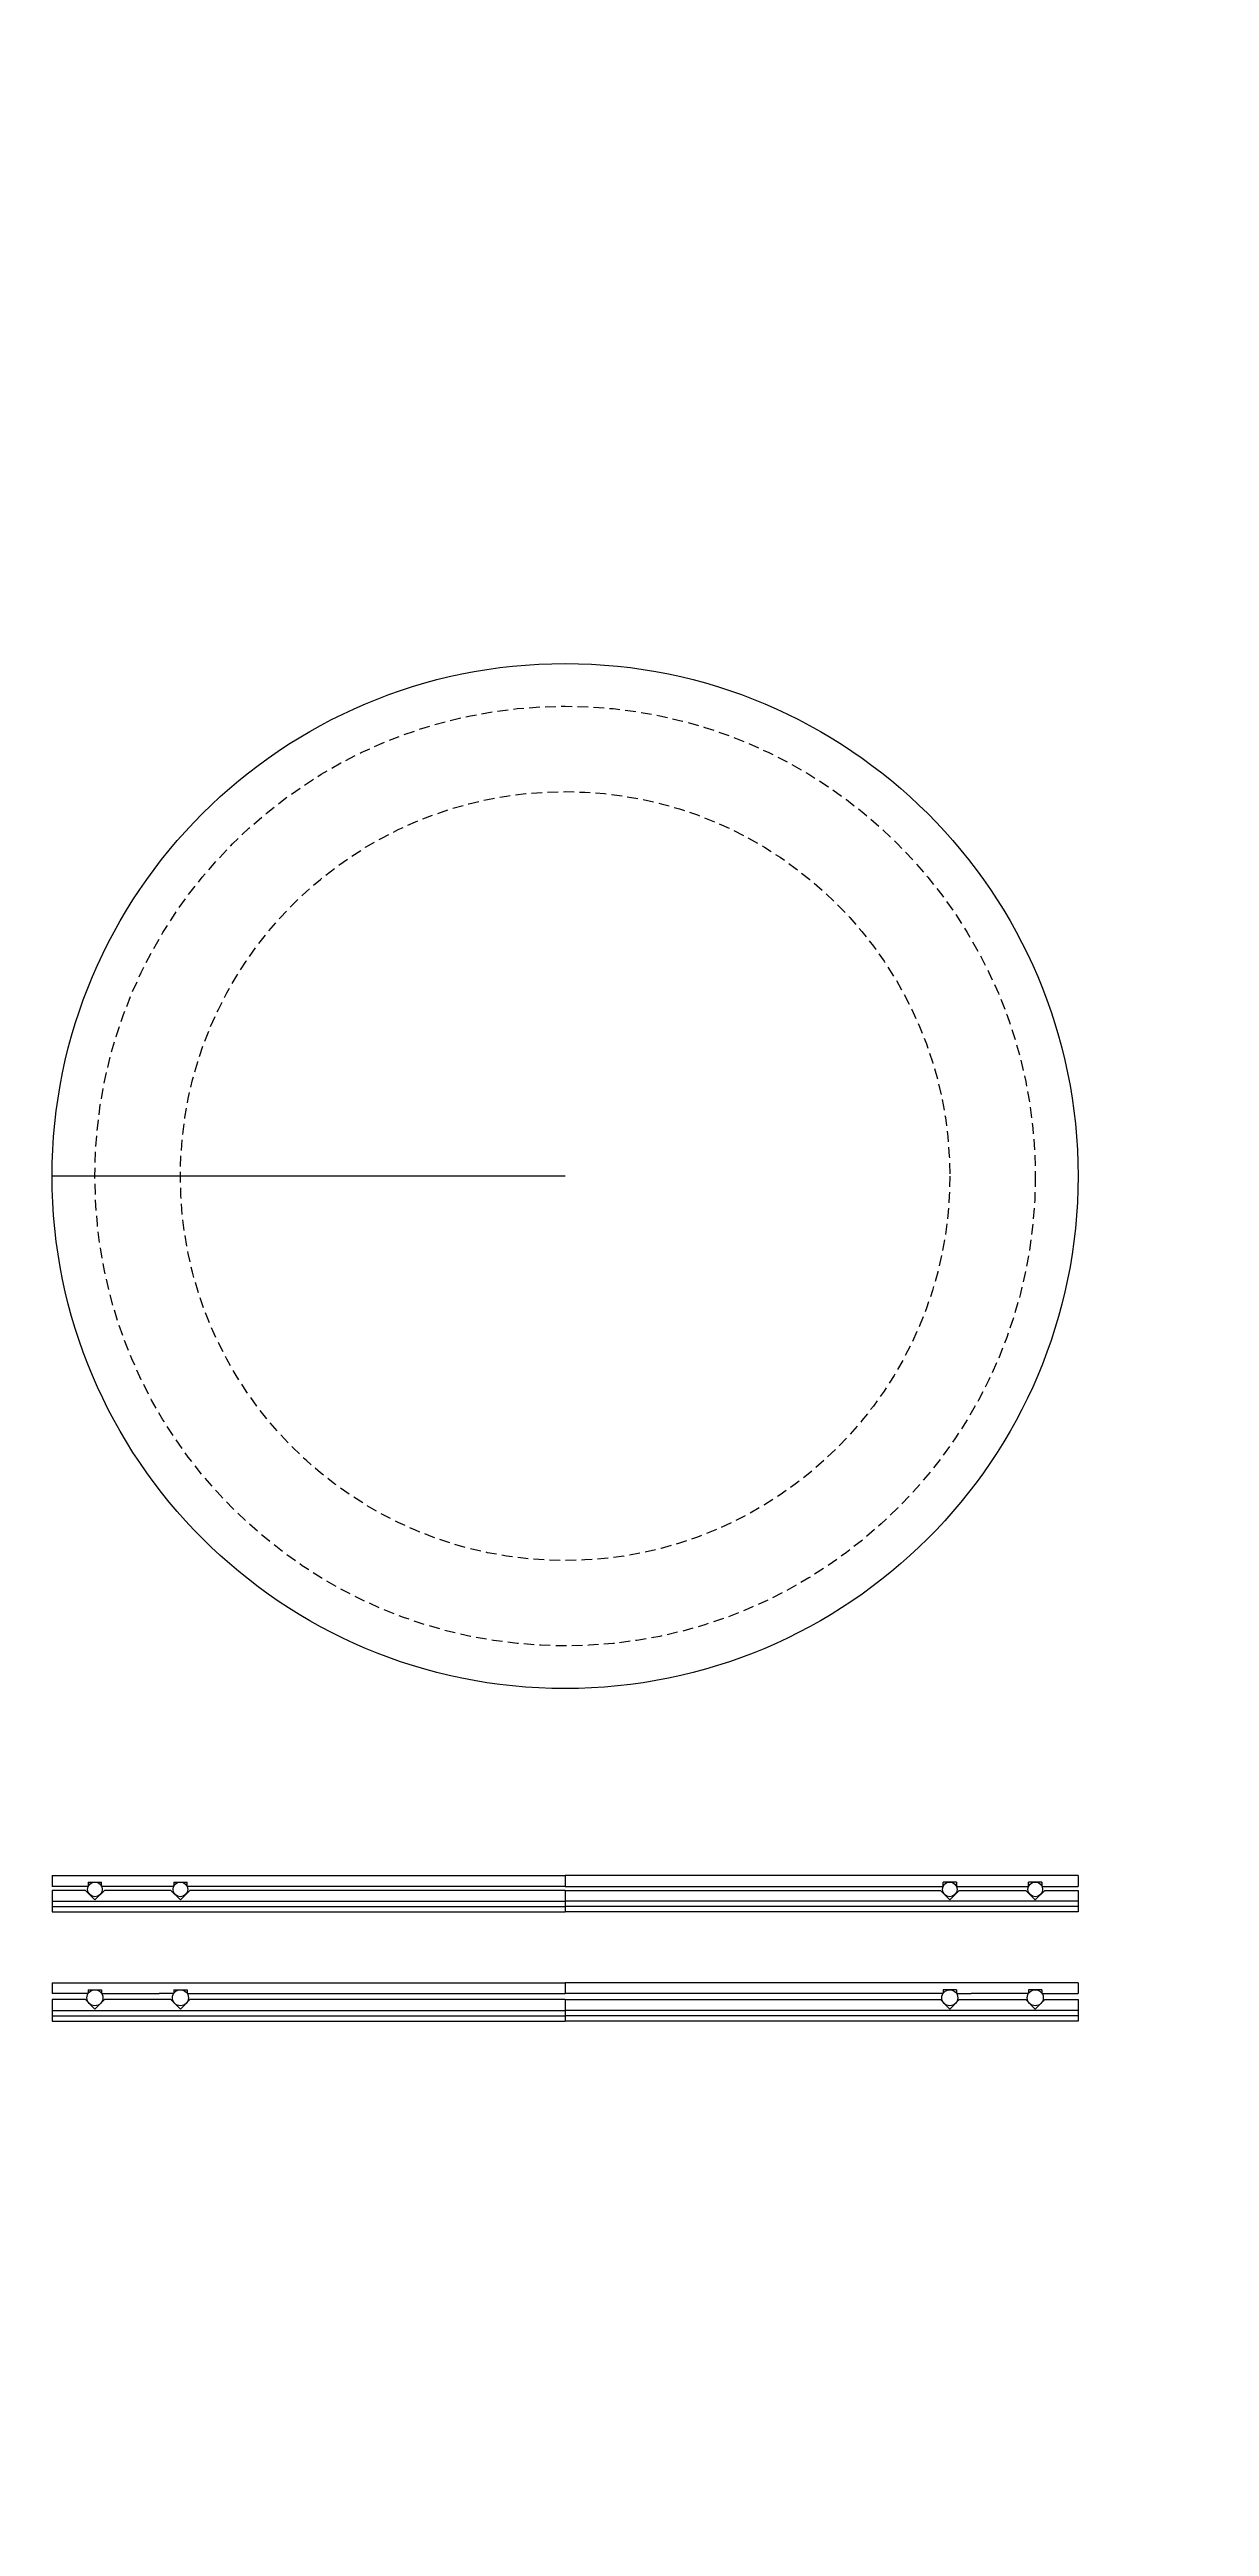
# Model space of a CAD drawing. Header units: inches. Extents: x -116 to 250, y -285 to 80.
# Drawn here: x -44.1 to -17, y -106.3 to -48.4 of the extents above; entities that cross this region are included whole.
import ezdxf

# ---------------------------------------------------------------- set-up
doc = ezdxf.new("R2010")
doc.units = ezdxf.units.IN
doc.header["$MEASUREMENT"] = 0
doc.linetypes.add('DASHED2', pattern=[0.375, 0.25, -0.125])
doc.layers.add('trajectories', color=3, linetype='Continuous')
doc.dimstyles.get("Standard").update_dxf_attribs({"dimtxt": 0.18, "dimasz": 0.18, "dimexe": 0.18, "dimexo": 0.0625, "dimgap": 0.09, "dimtad": 0, "dimtih": 1, "dimtoh": 1, "dimdec": 4, "dimzin": 0, "dimdsep": 46, "dimtxsty": 'Standard', "dimcen": 0.09, "dimadec": 0, "dimazin": 0, "dimtfac": 1, "dimtdec": 4, "dimtofl": 0, "dimtmove": 0, "dimatfit": 3, "dimfxl": 1, "dimtolj": 1, "dimtzin": 0, "dimarcsym": 0})

# ---------------------------------------------------------------- blocks, each defined once
blk = doc.blocks.new('*D70')
at = {"layer": 'Defpoints', "color": 0, "transparency": 16777216}
for p in [(-95.004, -15.875), (-94.198, -15.875), (-95.004, -22.448), (9.923, -181.559), (11.465, -181.696)]:
    blk.add_point(p, dxfattribs=at)
at = {"layer": 'trajectories', "color": 0, "lineweight": -2, "transparency": 16777216}
for p, q in [((-94.941, -15.875), (-94.018, -15.875)), ((-94.198, -16.055), (-94.198, -18.982)), ((-94.198, -22.268), (-94.198, -19.342)), ((-94.941, -22.448), (-94.018, -22.448)), ((9.205, -181.495), (9.744, -181.543)), ((11.375, -181.696), (11.555, -181.696)), ((11.465, -181.786), (11.465, -181.606))]:
    blk.add_line(p, q, dxfattribs=at)
at = {"layer": 'trajectories', "color": 0, "transparency": 16777216}
for points in [[(-94.228, -16.055), (-94.168, -16.055), (-94.198, -15.875)], [(-94.228, -22.268), (-94.168, -22.268), (-94.198, -22.448)], [(9.746, -181.513), (9.741, -181.573), (9.923, -181.559)]]:
    blk.add_solid(points, dxfattribs=at)
at = {"layer": 'trajectories', "color": 0, "transparency": 16777216, "char_height": 0.18, "attachment_point": 5}
for s, insert in [('\\A1;6.5729', (-94.198, -19.162)), ('\\A1;R1.5482', (8.605, -181.495))]:
    blk.add_mtext(s, dxfattribs=dict(at, insert=insert))
blk = doc.blocks.new('*D71')
at = {"layer": 'Defpoints', "color": 0, "transparency": 16777216}
for p in [(-95.004, -20.774), (-97.283, -22.448), (-95.004, -22.448), (2.429, -183.244), (11.465, -183.244), (11.465, -184.062)]:
    blk.add_point(p, dxfattribs=at)
at = {"layer": 'trajectories', "color": 0, "lineweight": -2, "transparency": 16777216}
for p, q in [((-97.283, -22.386), (-97.283, -20.594)), ((-97.103, -20.774), (-96.684, -20.774)), ((-95.184, -20.774), (-95.604, -20.774)), ((-95.004, -22.386), (-95.004, -20.594)), ((2.429, -183.307), (2.429, -184.242)), ((11.465, -183.307), (11.465, -184.242)), ((2.609, -184.062), (6.437, -184.062)), ((11.285, -184.062), (7.457, -184.062))]:
    blk.add_line(p, q, dxfattribs=at)
at = {"layer": 'trajectories', "color": 0, "transparency": 16777216}
for points in [[(-97.103, -20.744), (-97.103, -20.804), (-97.283, -20.774)], [(-95.184, -20.744), (-95.184, -20.804), (-95.004, -20.774)], [(2.609, -184.032), (2.609, -184.092), (2.429, -184.062)], [(11.285, -184.032), (11.285, -184.092), (11.465, -184.062)]]:
    blk.add_solid(points, dxfattribs=at)
at = {"layer": 'trajectories', "color": 0, "transparency": 16777216, "char_height": 0.18, "attachment_point": 5}
for s, insert in [('\\A1;2.2798', (-96.144, -20.774)), ('\\A1;9.0360', (6.947, -184.062))]:
    blk.add_mtext(s, dxfattribs=dict(at, insert=insert))

msp = doc.modelspace()

# ---------------------------------------------------------------- linework, layer by layer
for p, q in [((-43.03321, -74.73401), (-44.03321, -74.73401)), ((-32.03321, -74.73401), (-43.03321, -74.73401)), ((-44.03321, -91.11279), (-41.53321, -91.11279)), ((-44.03321, -91.11279), (-44.03321, -91.36279)), ((-43.18946, -91.36279), (-44.03321, -91.36279)), ((-43.25418, -91.4565), (-44.03321, -91.4565)), ((-44.03321, -91.4565), (-44.03321, -91.9565)), ((-43.03321, -91.67747), (-43.25418, -91.4565)), ((-43.18946, -91.26252), (-42.87696, -91.26252)), ((-43.18946, -91.26252), (-43.18946, -91.36279)), ((-42.81224, -91.4565), (-43.03321, -91.67747)), ((-42.87696, -91.36279), (-42.87696, -91.26252)), ((-41.53321, -91.36279), (-42.87696, -91.36279)), ((-41.53321, -91.4565), (-42.81224, -91.4565)), ((-41.53321, -91.11279), (-32.03321, -91.11279)), ((-41.18946, -91.36279), (-41.53321, -91.36279)), ((-41.25418, -91.4565), (-41.53321, -91.4565)), ((-41.03321, -91.67747), (-41.25418, -91.4565)), ((-41.18946, -91.26252), (-40.87696, -91.26252)), ((-41.18946, -91.26252), (-41.18946, -91.36279)), ((-40.81224, -91.4565), (-41.03321, -91.67747)), ((-40.87696, -91.36279), (-40.87696, -91.26252)), ((-32.03321, -91.36279), (-40.87696, -91.36279)), ((-32.03321, -91.4565), (-40.81224, -91.4565)), ((-32.03321, -91.11279), (-32.03321, -91.36279)), ((-22.53321, -91.11279), (-32.03321, -91.11279)), ((-32.03321, -91.11279), (-32.03321, -91.36279)), ((-32.03321, -91.36279), (-23.18946, -91.36279)), ((-32.03321, -91.4565), (-32.03321, -91.7065)), ((-32.03321, -91.4565), (-23.25418, -91.4565)), ((-32.03321, -91.4565), (-32.03321, -91.7065)), ((-23.25418, -91.4565), (-23.03321, -91.67747)), ((-22.87696, -91.26252), (-23.18946, -91.26252)), ((-23.18946, -91.36279), (-23.18946, -91.26252)), ((-23.03321, -91.67747), (-22.81224, -91.4565)), ((-22.87696, -91.26252), (-22.87696, -91.36279)), ((-22.87696, -91.36279), (-22.53321, -91.36279)), ((-22.81224, -91.4565), (-22.53321, -91.4565)), ((-20.03321, -91.11279), (-22.53321, -91.11279)), ((-22.53321, -91.36279), (-21.18946, -91.36279)), ((-22.53321, -91.4565), (-21.25418, -91.4565)), ((-21.25418, -91.4565), (-21.03321, -91.67747)), ((-20.87696, -91.26252), (-21.18946, -91.26252)), ((-21.18946, -91.36279), (-21.18946, -91.26252)), ((-21.03321, -91.67747), (-20.81224, -91.4565)), ((-20.87696, -91.26252), (-20.87696, -91.36279)), ((-20.87696, -91.36279), (-20.03321, -91.36279)), ((-20.81224, -91.4565), (-20.03321, -91.4565)), ((-20.03321, -91.11279), (-20.03321, -91.36279)), ((-20.03321, -91.4565), (-20.03321, -91.9565)), ((-44.03321, -91.7065), (-41.53321, -91.7065)), ((-44.03321, -91.8315), (-41.53321, -91.8315)), ((-44.03321, -91.9565), (-41.53321, -91.9565)), ((-41.53321, -91.7065), (-32.03321, -91.7065)), ((-41.53321, -91.8315), (-32.03321, -91.8315)), ((-41.53321, -91.9565), (-32.03321, -91.9565)), ((-32.03321, -91.7065), (-32.03321, -91.8315)), ((-22.53321, -91.7065), (-32.03321, -91.7065)), ((-32.03321, -91.7065), (-32.03321, -91.8315)), ((-32.03321, -91.8315), (-32.03321, -91.9565)), ((-22.53321, -91.8315), (-32.03321, -91.8315)), ((-32.03321, -91.8315), (-32.03321, -91.9565)), ((-22.53321, -91.9565), (-32.03321, -91.9565)), ((-20.03321, -91.7065), (-22.53321, -91.7065)), ((-20.03321, -91.8315), (-22.53321, -91.8315)), ((-20.03321, -91.9565), (-22.53321, -91.9565)), ((-44.03321, -93.61795), (-41.53321, -93.61795)), ((-44.03321, -93.61795), (-44.03321, -93.86795)), ((-43.18946, -93.86795), (-44.03321, -93.86795)), ((-43.18946, -93.7841), (-42.87696, -93.7841)), ((-43.18946, -93.7841), (-43.18946, -93.86795)), ((-42.87696, -93.7841), (-42.87696, -93.86795)), ((-42.87696, -93.86795), (-41.53321, -93.86795)), ((-41.53321, -93.61795), (-32.03321, -93.61795)), ((-41.18946, -93.86795), (-41.53321, -93.86795)), ((-41.18946, -93.7841), (-40.87696, -93.7841)), ((-41.18946, -93.7841), (-41.18946, -93.86795)), ((-40.87696, -93.7841), (-40.87696, -93.86795)), ((-40.87696, -93.86795), (-32.03321, -93.86795)), ((-32.03321, -93.61795), (-32.03321, -93.86795)), ((-22.53321, -93.61795), (-32.03321, -93.61795)), ((-32.03321, -93.61795), (-32.03321, -93.86795)), ((-23.18946, -93.86795), (-32.03321, -93.86795)), ((-23.18946, -93.7841), (-23.18946, -93.86795)), ((-22.87696, -93.7841), (-23.18946, -93.7841)), ((-22.87696, -93.7841), (-22.87696, -93.86795)), ((-22.87696, -93.86795), (-22.53321, -93.86795)), ((-20.03321, -93.61795), (-22.53321, -93.61795)), ((-21.18946, -93.86795), (-22.53321, -93.86795)), ((-21.18946, -93.7841), (-21.18946, -93.86795)), ((-20.87696, -93.7841), (-21.18946, -93.7841)), ((-20.87696, -93.7841), (-20.87696, -93.86795)), ((-20.87696, -93.86795), (-20.03321, -93.86795)), ((-20.03321, -93.61795), (-20.03321, -93.86795)), ((-43.25418, -94.0158), (-44.03321, -94.0158)), ((-44.03321, -94.0158), (-44.03321, -94.5158)), ((-44.03321, -94.2658), (-41.53321, -94.2658)), ((-44.03321, -94.3908), (-41.53321, -94.3908)), ((-44.03321, -94.5158), (-41.53321, -94.5158)), ((-43.03321, -94.23677), (-43.25418, -94.0158)), ((-42.81224, -94.0158), (-43.03321, -94.23677)), ((-41.53321, -94.0158), (-42.81224, -94.0158)), ((-41.25418, -94.0158), (-41.53321, -94.0158)), ((-41.53321, -94.2658), (-32.03321, -94.2658)), ((-41.53321, -94.3908), (-32.03321, -94.3908)), ((-41.53321, -94.5158), (-32.03321, -94.5158)), ((-41.03321, -94.23677), (-41.25418, -94.0158)), ((-40.81224, -94.0158), (-41.03321, -94.23677)), ((-32.03321, -94.0158), (-40.81224, -94.0158)), ((-32.03321, -94.0158), (-32.03321, -94.5158)), ((-32.03321, -94.0158), (-23.25418, -94.0158)), ((-32.03321, -94.0158), (-32.03321, -94.5158)), ((-22.53321, -94.2658), (-32.03321, -94.2658)), ((-22.53321, -94.3908), (-32.03321, -94.3908)), ((-22.53321, -94.5158), (-32.03321, -94.5158)), ((-23.25418, -94.0158), (-23.03321, -94.23677)), ((-23.03321, -94.23677), (-22.81224, -94.0158)), ((-22.81224, -94.0158), (-22.53321, -94.0158)), ((-22.53321, -94.0158), (-21.25418, -94.0158)), ((-20.03321, -94.2658), (-22.53321, -94.2658)), ((-20.03321, -94.3908), (-22.53321, -94.3908)), ((-20.03321, -94.5158), (-22.53321, -94.5158)), ((-21.25418, -94.0158), (-21.03321, -94.23677)), ((-21.03321, -94.23677), (-20.81224, -94.0158)), ((-20.81224, -94.0158), (-20.03321, -94.0158)), ((-20.03321, -94.0158), (-20.03321, -94.5158))]:
    msp.add_line(p, q)
at = {"color": 4}
msp.add_circle((-32.03321, -74.73401), 12, dxfattribs=at)
at = {"linetype": 'DASHED2'}
for radius in [11, 9]:
    msp.add_circle((-32.03321, -74.73401), radius, dxfattribs=at)
for centre, radius in [((-43.03321, -91.4344), 0.17188), ((-41.03321, -91.4344), 0.17188), ((-23.03321, -91.4344), 0.17188), ((-21.03321, -91.4344), 0.17188), ((-43.03321, -93.9716), 0.1875), ((-41.03321, -93.9716), 0.1875), ((-23.03321, -93.9716), 0.1875), ((-21.03321, -93.9716), 0.1875)]:
    msp.add_circle(centre, radius)

# ---------------------------------------------------------------- dimensions: what is measured, and where the dimension line sits
at = {"layer": 'trajectories'}
dim = msp.add_radius_dim(center=(11.46511, -181.69605), mpoint=(9.923, -181.55878), dimstyle='Standard', dxfattribs=at)
dim.commit()
dim.dimension.update_dxf_attribs({"geometry": '*D70', "text_midpoint": (9.20473, -181.49485), "dimtype": 164})
dim = msp.add_linear_dim(base=(11.46511, -184.06151), p1=(2.4291, -183.24426), p2=(11.46511, -183.24426), dimstyle='Standard', dxfattribs=at)
dim.commit()
dim.dimension.update_dxf_attribs({"geometry": '*D71', "text_midpoint": (6.9471, -184.06151)})

doc.saveas('drawing.dxf')
